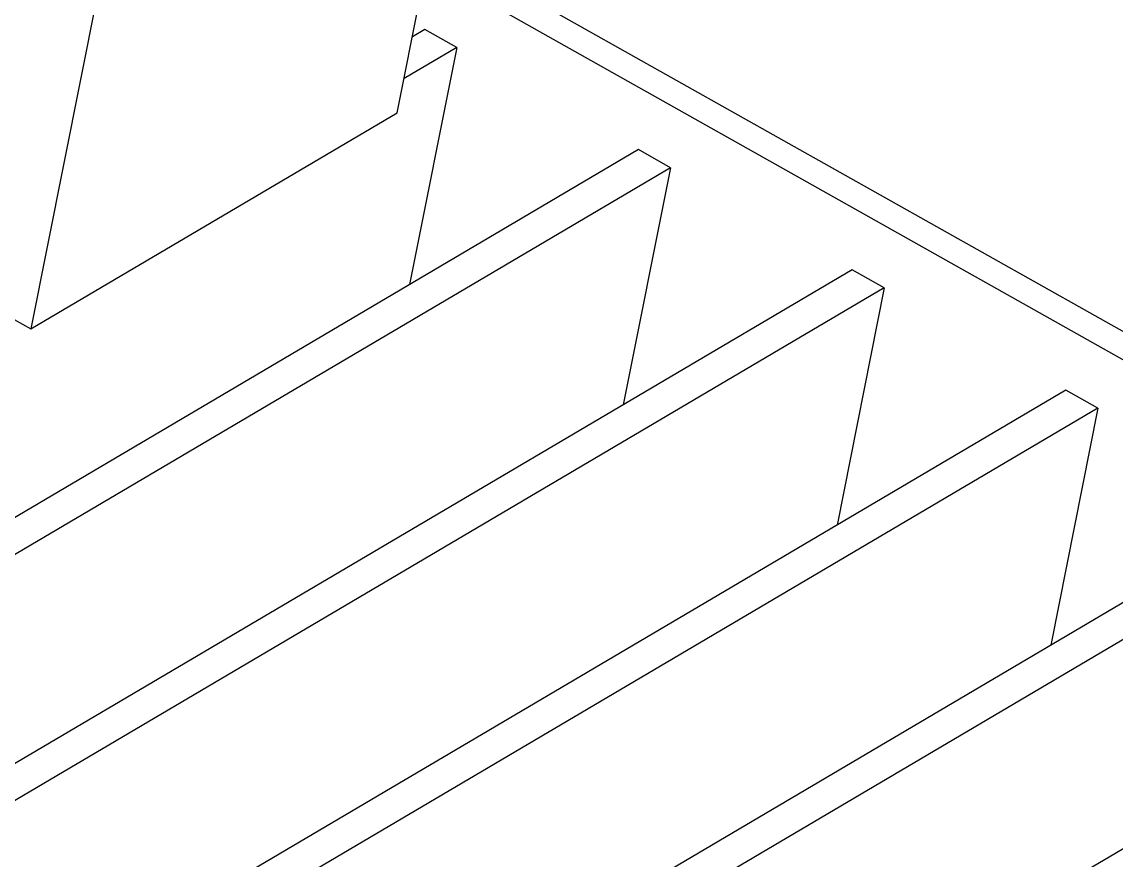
# Model space of a CAD drawing. Header units: inches. Extents: x -8900 to -5053, y -1814 to -15.
# Drawn here: x -7948.53 to -7908.35, y -528.04 to -497.27 of the extents above; entities that cross this region are included whole.
import ezdxf

# ---------------------------------------------------------------- set-up
doc = ezdxf.new("R2010")
doc.units = ezdxf.units.IN
doc.header["$LTSCALE"] = 2
doc.header["$MEASUREMENT"] = 0

msp = doc.modelspace()

# ---------------------------------------------------------------- linework, layer by layer
at = {"color": 7, "linetype": 'Continuous'}
for p, q in [((-7934.746, -500.61), (-7925.713, -455.221)), ((-7939.164, -463.151), (-7948.197, -508.54)), ((-7799.827, -569.529), (-7933.501, -494.352)), ((-7801.901, -569.396), (-7933.686, -495.281)), ((-7933.738, -497.546), (-7934.189, -497.812)), ((-7932.561, -498.208), (-7933.738, -497.546)), ((-7932.561, -498.208), (-7934.495, -499.348)), ((-7932.561, -498.208), (-7934.293, -506.912)), ((-7948.197, -508.54), (-7934.746, -500.61)), ((-7925.892, -501.958), (-8029.193, -562.864)), ((-7924.715, -502.62), (-7925.892, -501.958)), ((-7924.715, -502.62), (-8029.498, -564.401)), ((-7924.715, -502.62), (-7926.447, -511.325)), ((-7956.043, -504.128), (-7948.197, -508.54)), ((-7918.045, -506.371), (-8027.844, -571.108)), ((-7916.868, -507.033), (-7918.045, -506.371)), ((-7916.868, -507.033), (-8026.667, -571.77)), ((-7916.868, -507.033), (-7918.6, -515.738)), ((-7910.199, -510.784), (-8019.997, -575.521)), ((-7909.022, -511.446), (-7910.199, -510.784)), ((-7909.022, -511.446), (-8018.82, -576.183)), ((-7909.022, -511.446), (-7910.754, -520.15)), ((-7902.352, -515.197), (-8012.151, -579.934)), ((-7901.175, -515.859), (-8010.974, -580.595)), ((-7894.506, -519.609), (-8004.305, -584.346))]:
    msp.add_line(p, q, dxfattribs=at)

doc.saveas('drawing.dxf')
